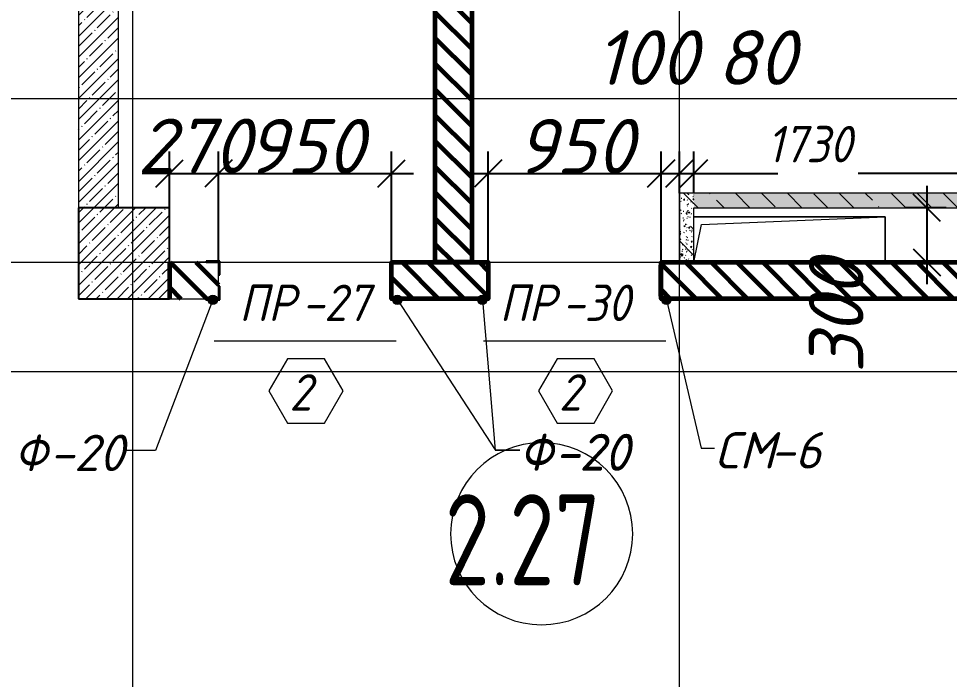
# Model space of a CAD drawing. Header units: millimetres. Extents: x 12986 to 523328, y -9759 to 30092.
# Drawn here: x 252479 to 257589, y 6043 to 9673 of the extents above; entities that cross this region are included whole.
import ezdxf

# ---------------------------------------------------------------- set-up
doc = ezdxf.new("R2010")
doc.units = ezdxf.units.MM
for name, color, linetype, lineweight in [('5) Блок ячеистый', 160, 'Continuous', 60), ('A-ANNO-DIMS', 7, 'Continuous', 9), ('A-AREA-IDEN', 7, 'Continuous', 9), ('A-DOOR-IDEN', 7, 'Continuous', 9), ('A-FLOR', 7, 'Continuous', 9), ('A-GENM', 7, 'Continuous', 9), ('A-GENM-1', 7, 'Continuous', 25), ('A-GENM-IDEN', 7, 'Continuous', 9), ('A-WALL-FNSH-2', 7, 'Continuous', 5), ('A-WALL-FNSH-4', 250, 'Continuous', 13), ('A-WALL-PATT-1', 7, 'Continuous', 5), ('A-WALL-PATT-4', 250, 'Continuous', 5), ('S-COLS', 7, 'Continuous', 9), ('S-COLS-1', 7, 'Continuous', 5), ('S-COLS-2', 7, 'Continuous', 25), ('Оси-1', 7, 'Continuous', 20)]:
    doc.layers.add(name, color=color, linetype=linetype, lineweight=lineweight)
doc.layers.add('A-WALL-3', color=7, linetype='Continuous', lineweight=5, true_color=0x000000)
doc.styles.add('ISOCPEUR_I_2', font='isocpeui.ttf', dxfattribs={"height": 300})
doc.styles.add('ISOCPEUR_I_3', font='isocpeui.ttf', dxfattribs={"width": 0.9, "height": 200})
doc.styles.add('ISOCPEUR_I_4', font='isocpeui.ttf', dxfattribs={"width": 0.9, "height": 300})
doc.styles.add('СПДС', font='ГОСТ тип А.ttf', dxfattribs={"width": 0.9})
doc.dimstyles.new('ISO-2_0_0_9К_СРЕДНИЙ', dxfattribs={"dimscale": 304.8, "dimtxt": 199.196235, "dimasz": 0.492126, "dimexe": 0.393701, "dimexo": 0, "dimgap": 0, "dimtad": 1, "dimdec": 0, "dimzin": 0, "dimdsep": 46, "dimtxsty": 'ISOCPEUR_I_2', "dimblk1": 'OBLIQUE', "dimblk2": 'OBLIQUE', "dimsah": 1, "dimcen": 0.09, "dimdle": 0.393701, "dimazin": 0, "dimtfac": 1, "dimtdec": 4, "dimtix": 1, "dimtmove": 2, "dimatfit": 3, "dimfxl": 1, "dimtvp": 1, "dimtolj": 1, "dimtzin": 0, "dimarcsym": 2})
doc.dimstyles.new('ISO-2_0_0_9К_СРЕДНИЙ_1', dxfattribs={"dimscale": 304.8, "dimtxt": 199.196235, "dimasz": 0.492126, "dimexe": 0.393701, "dimexo": 0, "dimgap": 0, "dimtad": 1, "dimdec": 0, "dimzin": 0, "dimdsep": 46, "dimtxsty": 'ISOCPEUR_I_3', "dimblk1": 'OBLIQUE', "dimblk2": 'OBLIQUE', "dimsah": 1, "dimcen": 0.09, "dimdle": 0.393701, "dimazin": 0, "dimtfac": 1, "dimtdec": 4, "dimtix": 1, "dimtmove": 2, "dimatfit": 3, "dimfxl": 1, "dimtvp": 1, "dimtolj": 1, "dimtzin": 0, "dimarcsym": 2})
doc.dimstyles.new('ISO-2_0_0_9К_СРЕДНИЙ_2', dxfattribs={"dimscale": 304.8, "dimtxt": 199.196235, "dimasz": 0.492126, "dimexe": 0.393701, "dimexo": 0, "dimgap": 0, "dimtad": 1, "dimdec": 0, "dimzin": 0, "dimdsep": 46, "dimtxsty": 'ISOCPEUR_I_2', "dimblk1": 'OBLIQUE', "dimblk2": 'OBLIQUE', "dimsah": 1, "dimcen": 0.09, "dimdle": 0.393701, "dimazin": 0, "dimtfac": 1, "dimtdec": 4, "dimtix": 1, "dimtmove": 0, "dimatfit": 3, "dimfxl": 1, "dimtvp": 1, "dimtolj": 1, "dimtzin": 0, "dimarcsym": 2})
pattern_1 = [(135, (239096.85, -2765.93), (-70.71068, -70.71068), [])]
pattern_2 = [(45, (239096.85, -2765.93), (-57.02463, 57.02463), []), (45, (239153.876, -2765.93), (-57.02463, 57.02463), [100.806, -20.161, 3.353, -16.808])]
pattern_3 = [(50, (239096.85, -2765.93), (72.87376, -6.37607), [7.62, -83.82]), (355, (239096.85, -2765.93), (-14.097, 76.42244), [6.096, -67.056]), (100.451, (239102.924, -2766.464), (58.77696, 70.04687), [6.476, -71.236]), (46.184, (239096.85, -2745.61), (108.43142, -16.81745), [11.43, -125.73]), (96.636, (239105.89, -2747.01), (94.961, 98.9709), [9.714, -106.854]), (351.184, (239096.85, -2745.61), (94.96227, 98.9702), [9.144, -100.584]), (21, (239107.01, -2750.69), (60.64565, -40.90654), [7.62, -83.82]), (326, (239107.01, -2750.69), (24.72083, 73.67493), [6.096, -67.056]), (71.451, (239112.065, -2754.1), (85.36689, 32.76874), [6.476, -71.236]), (37.5, (239096.85, -2765.933), (1.235525, 33.822432), [3.353, -62.89, 3.353, -64.719, -67.31]), (37.5, (239096.85, -2765.933), (1.235525, 33.822432), [-134.315, 3.353, -63.957]), (7.5, (239096.85, -2765.933), (26.728146, 40.07255), [3.353, -35.458, 3.353, -61.366, -25.654]), (7.5, (239096.85, -2765.933), (26.728146, 40.07255), [-103.53, 3.353, -22.301]), (327.5, (239074.194, -2765.933), (54.236318, -2.292117), [3.353, -22.047, 3.353, -75.895, -105.156]), (327.5, (239074.194, -2765.933), (54.236318, -2.292117), [-104.648, 3.353, -101.803]), (317.5, (239064.034, -2765.933), (59.25158, 10.17014), [3.353, -29.667, 3.353, -49.276, -74.676]), (317.5, (239064.034, -2765.933), (59.25158, 10.17014), [-85.649, 3.353, -71.323])]
pattern_4 = [(135, (239096.85, -2765.93), (-142.5612, -142.5612), []), (135, (239239.41, -2765.93), (-142.5612, -142.5612), [252.016, -50.403, 3.353, -47.05])]

# ---------------------------------------------------------------- blocks, each defined once
blk = doc.blocks.new('AR_Отверстие прямоугольное _в плите_ - AR_Отверстие прямоугольное _в плите_-24507175-АР1_1_Кладочный план 2 этажа')
at = {"layer": 'A-GENM'}
for p, q in [((525, 125), (-525, 125)), ((-483.3, 83.3), (525, 125)), ((525, -125), (525, 125)), ((-525, -125), (-483.3, 83.3))]:
    blk.add_line(p, q, dxfattribs=at)
blk = doc.blocks.new('Фахверк_СКБ_Уголок - Ф-20_200х3960 h-28533880-АР1_1_Кладочный план 2 этажа')
at = {"layer": 'A-GENM-1'}
for p, q in [((200, 156), (125, 156)), ((125, 156), (125, 81)), ((200, 150), (200, 156)), ((131, 81), (131, 150)), ((131, 150), (200, 150)), ((125, 81), (131, 81)), ((131, 19), (125, 19)), ((125, 19), (125, -56)), ((131, -50), (131, 19)), ((200, -50), (131, -50)), ((200, -56), (200, -50)), ((125, -56), (200, -56))]:
    blk.add_line(p, q, dxfattribs=at)
blk = doc.blocks.new('Фахверк_СКБ_Уголок_Тип 2 - СМ-6_200х2180 h-30007491-АР1_1_Кладочный план 2 этажа')
at = {"layer": 'A-GENM-1'}
for p, q in [((125, 156), (125, 81)), ((200, 156), (125, 156)), ((200, 150), (200, 156)), ((131, 81), (131, 150)), ((131, 150), (200, 150)), ((125, 81), (131, 81)), ((131, 19), (125, 19)), ((125, 19), (125, -56)), ((131, -50), (131, 19)), ((200, -50), (131, -50)), ((200, -56), (200, -50)), ((125, -56), (200, -56))]:
    blk.add_line(p, q, dxfattribs=at)
blk = doc.blocks.new('Стойка_Влож_Полоса боковая - Полоса-27101091-АР1_1_Кладочный план 2 этажа')
at = {"layer": 'A-GENM'}
for p, q in [((-5, 85), (0, 85)), ((-5, -85), (-5, 85)), ((0, 31), (0, -31)), ((0, -85), (-5, -85))]:
    blk.add_line(p, q, dxfattribs=at)
blk = doc.blocks.new('AAR_СКБ_Марка_Двери_Перемычка и проем - Марка перемычки и проема-25306769-АР1_1_Кладочный план 2 этажа')
at = {"layer": 'A-DOOR-IDEN'}
for p, q in [((-5, 0), (5, 0)), ((-0.968, -0.984), (-1.986, -2.747)), ((1.067, -0.984), (-0.968, -0.984)), ((2.085, -2.747), (1.067, -0.984)), ((-1.986, -2.747), (-0.968, -4.509)), ((1.067, -4.509), (2.085, -2.747)), ((-0.968, -4.509), (1.067, -4.509))]:
    blk.add_line(p, q, dxfattribs=at)
blk = doc.blocks.new('_Oblique')
at = {"color": 0, "linetype": 'ByBlock', "lineweight": -2}
blk.add_line((-0.5, -0.5), (0.5, 0.5), dxfattribs=at)
blk = doc.blocks.new('*D2428')
at = {"layer": 'A-ANNO-DIMS', "color": 0, "lineweight": -2, "transparency": 16777216}
for p, q in [((255056.9, 8334.1), (255056.9, 8942.1)), ((256006.9, 8307.6), (256006.9, 8942.1)), ((254936.9, 8822.1), (256126.9, 8822.1))]:
    blk.add_line(p, q, dxfattribs=at)
at = {"layer": 'Defpoints', "color": 0, "transparency": 16777216}
for p in [(256006.9, 8822.1), (255056.9, 8334.1), (256006.9, 8307.6)]:
    blk.add_point(p, dxfattribs=at)
at = {"layer": 'A-ANNO-DIMS', "color": 0, "lineweight": -2, "transparency": 16777216, "xscale": 150, "yscale": 150, "zscale": 150, "rotation": 180}
blk.add_blockref('_Oblique', (255056.9, 8822.1), dxfattribs=at)
at = {"layer": 'A-ANNO-DIMS', "color": 0, "lineweight": -2, "transparency": 16777216, "xscale": 150, "yscale": 150, "zscale": 150}
blk.add_blockref('_Oblique', (256006.9, 8822.1), dxfattribs=at)
at = {"layer": 'A-ANNO-DIMS', "color": 0, "transparency": 16777216, "insert": (255531.9, 8972.1), "char_height": 300, "width": 455.087, "attachment_point": 5, "style": 'ISOCPEUR_I_2'}
blk.add_mtext('\\A1;950', dxfattribs=at)
blk = doc.blocks.new('*D2429')
at = {"layer": 'A-ANNO-DIMS', "color": 0, "lineweight": -2, "transparency": 16777216}
for p, q in [((256006.9, 8307.6), (256006.9, 8942.1)), ((256106.9, 8714.1), (256106.9, 8942.1)), ((255886.9, 8822.1), (256226.9, 8822.1))]:
    blk.add_line(p, q, dxfattribs=at)
at = {"layer": 'Defpoints', "color": 0, "transparency": 16777216}
for p in [(256106.9, 8822.1), (256106.9, 8714.1), (256006.9, 8307.6)]:
    blk.add_point(p, dxfattribs=at)
at = {"layer": 'A-ANNO-DIMS', "color": 0, "lineweight": -2, "transparency": 16777216, "xscale": 150, "yscale": 150, "zscale": 150, "rotation": 180}
blk.add_blockref('_Oblique', (256006.9, 8822.1), dxfattribs=at)
at = {"layer": 'A-ANNO-DIMS', "color": 0, "lineweight": -2, "transparency": 16777216, "xscale": 150, "yscale": 150, "zscale": 150}
blk.add_blockref('_Oblique', (256106.9, 8822.1), dxfattribs=at)
at = {"layer": 'A-ANNO-DIMS', "color": 0, "transparency": 16777216, "insert": (255643.6, 9608.9), "char_height": 300, "width": 409.118, "attachment_point": 1, "line_spacing_factor": 1.149209, "style": 'ISOCPEUR_I_2'}
blk.add_mtext('\\A1;100', dxfattribs=at)
blk = doc.blocks.new('*D2430')
at = {"layer": 'A-ANNO-DIMS', "color": 0, "lineweight": -2, "transparency": 16777216}
for p, q in [((256106.9, 8714.1), (256106.9, 8942.1)), ((256186.9, 8717.1), (256186.9, 8942.1)), ((255986.9, 8822.1), (256306.9, 8822.1))]:
    blk.add_line(p, q, dxfattribs=at)
at = {"layer": 'Defpoints', "color": 0, "transparency": 16777216}
for p in [(256186.9, 8822.1), (256106.9, 8714.1), (256186.9, 8717.1)]:
    blk.add_point(p, dxfattribs=at)
at = {"layer": 'A-ANNO-DIMS', "color": 0, "lineweight": -2, "transparency": 16777216, "xscale": 150, "yscale": 150, "zscale": 150, "rotation": 180}
blk.add_blockref('_Oblique', (256106.9, 8822.1), dxfattribs=at)
at = {"layer": 'A-ANNO-DIMS', "color": 0, "lineweight": -2, "transparency": 16777216, "xscale": 150, "yscale": 150, "zscale": 150}
blk.add_blockref('_Oblique', (256186.9, 8822.1), dxfattribs=at)
at = {"layer": 'A-ANNO-DIMS', "color": 0, "transparency": 16777216, "insert": (256311.8, 9608.9), "char_height": 300, "width": 303.391, "attachment_point": 1, "line_spacing_factor": 1.149209, "style": 'ISOCPEUR_I_2'}
blk.add_mtext('\\A1;80', dxfattribs=at)
blk = doc.blocks.new('*D2431')
at = {"layer": 'A-ANNO-DIMS', "color": 0, "lineweight": -2, "transparency": 16777216}
for p, q in [((256186.9, 8717.1), (256186.9, 8942.1)), ((257916.9, 8928.1), (257916.9, 8702.1)), ((256066.9, 8822.1), (256646.6, 8822.1)), ((258036.9, 8822.1), (257088.8, 8822.1))]:
    blk.add_line(p, q, dxfattribs=at)
at = {"layer": 'Defpoints', "color": 0, "transparency": 16777216}
for p in [(257916.9, 8928.1), (257916.9, 8822.1), (256186.9, 8717.1)]:
    blk.add_point(p, dxfattribs=at)
at = {"layer": 'A-ANNO-DIMS', "color": 0, "lineweight": -2, "transparency": 16777216, "xscale": 150, "yscale": 150, "zscale": 150, "rotation": 180}
blk.add_blockref('_Oblique', (256186.9, 8822.1), dxfattribs=at)
at = {"layer": 'A-ANNO-DIMS', "color": 0, "lineweight": -2, "transparency": 16777216, "xscale": 150, "yscale": 150, "zscale": 150}
blk.add_blockref('_Oblique', (257916.9, 8822.1), dxfattribs=at)
at = {"layer": 'A-ANNO-DIMS', "color": 0, "transparency": 16777216, "insert": (256587.3, 9083.4), "char_height": 200, "width": 560.814, "attachment_point": 1, "line_spacing_factor": 1.149209, "style": 'ISOCPEUR_I_3'}
blk.add_mtext('\\A1;1730', dxfattribs=at)
blk = doc.blocks.new('*D2434')
at = {"layer": 'A-ANNO-DIMS', "color": 0, "lineweight": -2, "transparency": 16777216}
for p, q in [((257465.6, 8754.1), (257465.6, 8214.1)), ((257571.6, 8634.1), (257345.6, 8634.1)), ((257571.6, 8334.1), (257345.6, 8334.1))]:
    blk.add_line(p, q, dxfattribs=at)
at = {"layer": 'Defpoints', "color": 0, "transparency": 16777216}
for p in [(257571.6, 8634.1), (257465.6, 8334.1), (257571.6, 8334.1)]:
    blk.add_point(p, dxfattribs=at)
at = {"layer": 'A-ANNO-DIMS', "color": 0, "lineweight": -2, "transparency": 16777216, "xscale": 150, "yscale": 150, "zscale": 150}
for p, rotation in [((257465.6, 8634.1), 90), ((257465.6, 8334.1), 270)]:
    blk.add_blockref('_Oblique', p, dxfattribs=dict(at, rotation=rotation))
at = {"layer": 'A-ANNO-DIMS', "color": 0, "transparency": 16777216, "insert": (256817.4, 7725.4), "char_height": 300, "width": 455.087, "attachment_point": 1, "rotation": 90, "line_spacing_factor": 1.149209, "style": 'ISOCPEUR_I_2'}
blk.add_mtext('\\A1;300', dxfattribs=at)
blk = doc.blocks.new('*D2435')
at = {"layer": 'A-ANNO-DIMS', "color": 0, "lineweight": -2, "transparency": 16777216}
for p, q in [((253306.9, 8634.1), (253306.9, 8942.1)), ((253576.9, 8334.1), (253576.9, 8942.1)), ((253306.9, 8822.1), (253156.9, 8822.1)), ((253306.9, 8822.1), (253576.9, 8822.1)), ((253576.9, 8822.1), (253726.9, 8822.1))]:
    blk.add_line(p, q, dxfattribs=at)
at = {"layer": 'Defpoints', "color": 0, "transparency": 16777216}
for p in [(253576.9, 8822.1), (253306.9, 8634.1), (253576.9, 8334.1)]:
    blk.add_point(p, dxfattribs=at)
at = {"layer": 'A-ANNO-DIMS', "color": 0, "lineweight": -2, "transparency": 16777216, "xscale": 150, "yscale": 150, "zscale": 150}
blk.add_blockref('_Oblique', (253306.9, 8822.1), dxfattribs=at)
at = {"layer": 'A-ANNO-DIMS', "color": 0, "lineweight": -2, "transparency": 16777216, "xscale": 150, "yscale": 150, "zscale": 150, "rotation": 180}
blk.add_blockref('_Oblique', (253576.9, 8822.1), dxfattribs=at)
at = {"layer": 'A-ANNO-DIMS', "color": 0, "transparency": 16777216, "insert": (253441.9, 8974), "char_height": 300, "width": 455.087, "attachment_point": 5, "style": 'ISOCPEUR_I_2'}
blk.add_mtext('\\A1;270', dxfattribs=at)
blk = doc.blocks.new('*D2436')
at = {"layer": 'A-ANNO-DIMS', "color": 0, "lineweight": -2, "transparency": 16777216}
for p, q in [((253576.9, 8334.1), (253576.9, 8942.1)), ((254526.9, 8307.6), (254526.9, 8942.1)), ((253456.9, 8822.1), (254646.9, 8822.1))]:
    blk.add_line(p, q, dxfattribs=at)
at = {"layer": 'Defpoints', "color": 0, "transparency": 16777216}
for p in [(254526.9, 8822.1), (253576.9, 8334.1), (254526.9, 8307.6)]:
    blk.add_point(p, dxfattribs=at)
at = {"layer": 'A-ANNO-DIMS', "color": 0, "lineweight": -2, "transparency": 16777216, "xscale": 150, "yscale": 150, "zscale": 150, "rotation": 180}
blk.add_blockref('_Oblique', (253576.9, 8822.1), dxfattribs=at)
at = {"layer": 'A-ANNO-DIMS', "color": 0, "lineweight": -2, "transparency": 16777216, "xscale": 150, "yscale": 150, "zscale": 150}
blk.add_blockref('_Oblique', (254526.9, 8822.1), dxfattribs=at)
at = {"layer": 'A-ANNO-DIMS', "color": 0, "transparency": 16777216, "insert": (254051.9, 8972.1), "char_height": 300, "width": 455.087, "attachment_point": 5, "style": 'ISOCPEUR_I_2'}
blk.add_mtext('\\A1;950', dxfattribs=at)
blk = doc.blocks.new('Марка_Помещения - Номер-25198446-Объем проектирования 2 этажа')
at = {"layer": 'A-AREA-IDEN'}
for start, end in [(360, 180), (180, 360)]:
    blk.add_arc((0, 0), 2.5, start, end, dxfattribs=at)

msp = doc.modelspace()

# ---------------------------------------------------------------- hatches: boundary and pattern name
at = {"layer": '5) Блок ячеистый'}
h = msp.add_hatch(dxfattribs=at)
h.set_pattern_fill('FP_22', color=256, style=0, pattern_type=2)
h.set_pattern_definition(pattern_1)
h.paths.add_polyline_path([(254966.85079, 8334.06731), (254966.85079, 12214.0673), (254766.85079, 12214.0673), (254766.85079, 8334.06731)], flags=0)
h = msp.add_hatch(dxfattribs=at)
h.set_pattern_fill('FP_22', color=256, style=0, pattern_type=2)
h.set_pattern_definition(pattern_1)
h.paths.add_polyline_path([(257384.42894, 8134.06731), (258806.85078, 8134.06731), (258806.85078, 8334.06731), (256006.85079, 8334.06731), (256006.85079, 8134.06731), (256075.85079, 8134.06731)], flags=0)
h.paths.add_polyline_path([(254595.85081, 8134.06731), (255056.85079, 8134.06731), (255056.85079, 8334.06731), (254526.85081, 8334.06731), (254526.85081, 8134.06731)], flags=0)
h.paths.add_polyline_path([(253306.85078, 8134.06731), (253576.85081, 8134.06731), (253576.85081, 8334.06731), (253306.85078, 8334.06731)], flags=0)
at = {"layer": 'A-GENM-IDEN'}
h = msp.add_hatch(color=256, dxfattribs=at)
edge = h.paths.add_edge_path(flags=0)
edge.add_arc((253545.35081, 8128.06731), 25, 0, 360)
h = msp.add_hatch(color=256, dxfattribs=at)
edge = h.paths.add_edge_path(flags=0)
edge.add_arc((254558.35081, 8128.06731), 25, 0, 360)
h = msp.add_hatch(color=256, dxfattribs=at)
edge = h.paths.add_edge_path(flags=0)
edge.add_arc((255025.35079, 8128.06731), 25, 0, 360)
h = msp.add_hatch(color=256, dxfattribs=at)
edge = h.paths.add_edge_path(flags=0)
edge.add_arc((256035.85079, 8128.06731), 25, 0, 360)
at = {"layer": 'A-WALL-PATT-1'}
h = msp.add_hatch(dxfattribs=at)
h.set_pattern_fill('FP_7', color=256, style=0, pattern_type=2)
h.set_pattern_definition(pattern_2)
h.paths.add_polyline_path([(253026.85078, 8634.0673), (253026.85078, 11834.0673), (252806.85078, 11834.0673), (252806.85078, 8634.0673)], flags=0)
at = {"layer": 'A-WALL-PATT-4'}
h = msp.add_hatch(dxfattribs=at)
h.set_pattern_fill('FP_25', color=256, style=0, pattern_type=2)
h.set_pattern_definition(pattern_3)
h.paths.add_polyline_path([(256186.8508, 8334.06731), (256186.8508, 8714.0673), (256106.8508, 8714.0673), (256106.8508, 8334.06731)], flags=0)
h = msp.add_hatch(dxfattribs=at)
h.set_pattern_fill('FP_26', color=256, style=0, pattern_type=2)
h.set_pattern_definition(pattern_4)
h.paths.add_polyline_path([(256186.8508, 8334.06731), (256186.8508, 8714.0673), (256106.8508, 8714.0673), (256106.8508, 8334.06731)], flags=0)
h = msp.add_hatch(dxfattribs=at)
h.set_pattern_fill('FP_25', color=256, style=0, pattern_type=2)
h.set_pattern_definition(pattern_3)
h.paths.add_polyline_path([(256186.8508, 8634.0673), (257916.8508, 8634.0673), (257916.8508, 8714.0673), (256186.8508, 8714.0673)], flags=0)
h = msp.add_hatch(dxfattribs=at)
h.set_pattern_fill('FP_26', color=256, style=0, pattern_type=2)
h.set_pattern_definition(pattern_4)
h.paths.add_polyline_path([(256186.8508, 8634.0673), (257916.8508, 8634.0673), (257916.8508, 8714.0673), (256186.8508, 8714.0673)], flags=0)
at = {"layer": 'S-COLS-1'}
h = msp.add_hatch(dxfattribs=at)
h.set_pattern_fill('FP_7', color=256, style=0, pattern_type=2)
h.set_pattern_definition(pattern_2)
h.paths.add_polyline_path([(252806.85078, 8134.0673), (253306.85078, 8134.0673), (253306.85078, 8634.0673), (252806.85078, 8634.0673)], flags=0)

# ---------------------------------------------------------------- linework, layer by layer
at = {"layer": '5) Блок ячеистый'}
msp.add_line((253306.85078, 8334.06731), (253306.85078, 8134.06731), dxfattribs=at)
for points in [[(254766.85079, 12214.0673), (254966.85079, 12214.0673), (254966.85079, 8334.0673), (254766.85079, 8334.0673)], [(254526.85081, 8334.0673), (255056.85079, 8334.0673), (255056.85079, 8134.06731), (254526.85081, 8134.06731)], [(256006.85079, 8334.0673), (258806.85078, 8334.0673), (258806.85078, 8134.06731), (256006.85079, 8134.06731)]]:
    msp.add_lwpolyline(points, close=True, dxfattribs=at)
at = {"layer": 'A-FLOR'}
for p, q in [((256186.8508, 8584.06731), (257236.8508, 8584.06731)), ((257236.8508, 8584.06731), (257236.8508, 8334.06731))]:
    msp.add_line(p, q, dxfattribs=at)
at = {"layer": 'A-GENM-IDEN'}
for p, q in [((253545.35081, 8128.06731), (253230.85202, 7299.80502)), ((254558.35081, 8128.06731), (255095.59258, 7304.53356)), ((255025.35079, 8128.06731), (255095.59258, 7301.44)), ((256035.85079, 8128.06731), (256225.51801, 7313.77533)), ((256225.51801, 7313.77533), (256300.47544, 7313.77533)), ((253230.85202, 7299.80502), (253058.02676, 7299.80502)), ((255095.59258, 7304.53356), (255231.14624, 7304.53356)), ((255095.59258, 7301.44), (255231.14624, 7301.44))]:
    msp.add_line(p, q, dxfattribs=at)
for centre in [(253545.35081, 8128.06731), (254558.35081, 8128.06731), (255025.35079, 8128.06731), (256035.85079, 8128.06731)]:
    msp.add_circle(centre, 25, dxfattribs=at)
at = {"layer": 'A-WALL-3'}
for p, q in [((252806.85078, 11834.0673), (252806.85078, 8634.0673)), ((253026.85078, 8634.0673), (253026.85078, 11504.0673)), ((252806.85078, 8634.0673), (253026.85078, 8634.0673))]:
    msp.add_line(p, q, dxfattribs=at)
at = {"layer": 'A-WALL-FNSH-2'}
for p, q in [((254766.85079, 12214.0673), (254766.85079, 8334.06731)), ((254966.85079, 8334.06731), (254966.85079, 12214.0673)), ((253507.85081, 8334.06731), (253306.85078, 8334.06731)), ((254766.85079, 8334.06731), (254595.85081, 8334.06731)), ((254987.85079, 8334.06731), (254966.85079, 8334.06731)), ((258806.85078, 8334.06731), (256075.85079, 8334.06731)), ((253576.85081, 8203.06731), (253576.85081, 8265.06731)), ((254526.85081, 8265.06731), (254526.85081, 8203.06731)), ((255056.85079, 8203.06731), (255056.85079, 8265.06731)), ((256006.85079, 8265.06731), (256006.85079, 8203.06731)), ((253306.85078, 8134.06731), (253507.85081, 8134.06731)), ((254595.85081, 8134.06731), (254987.85079, 8134.06731)), ((256075.85079, 8134.06731), (258806.85078, 8134.06731))]:
    msp.add_line(p, q, dxfattribs=at)
at = {"layer": 'A-WALL-FNSH-4'}
for p, q in [((256106.8508, 8714.0673), (256106.8508, 8334.06731)), ((257916.8508, 8714.0673), (256106.8508, 8714.0673)), ((256186.8508, 8334.06731), (256186.8508, 8634.0673)), ((256186.8508, 8634.0673), (257916.8508, 8634.0673))]:
    msp.add_line(p, q, dxfattribs=at)
at = {"layer": 'S-COLS'}
msp.add_line((253306.85078, 8134.0673), (253306.85078, 8334.06731), dxfattribs=at)
at = {"layer": 'S-COLS-2'}
for p, q in [((253306.85078, 8634.0673), (252806.85078, 8634.0673)), ((252806.85078, 8634.0673), (252806.85078, 8134.0673)), ((253306.85078, 8334.06731), (253306.85078, 8634.0673)), ((252806.85078, 8134.0673), (253306.85078, 8134.0673))]:
    msp.add_line(p, q, dxfattribs=at)
at = {"layer": 'Оси-1'}
for p, q in [((253106.85078, -6915.9327), (253106.85078, 25871.01046)), ((256106.85078, -6915.9327), (256106.85078, 25871.01046)), ((234936.85079, 9234.0673), (365048.47884, 9234.0673)), ((234936.85079, 8334.0673), (365048.47884, 8334.0673)), ((234936.85079, 7734.0673), (365048.47884, 7734.0673))]:
    msp.add_line(p, q, dxfattribs=at)

# ---------------------------------------------------------------- block references
at = {"layer": 'A-AREA-IDEN', "xscale": 199.9999999999999, "yscale": 199.9999999999999, "zscale": 199.9999999999999}
msp.add_blockref('Марка_Помещения - Номер-25198446-Объем проектирования 2 этажа', (255350.45179, 6842.89584), dxfattribs=at)
at = {"layer": 'A-DOOR-IDEN', "xscale": 99.99999999999993, "yscale": 99.99999999999993, "zscale": 99.99999999999993}
for p in [(254051.85081, 7902.33243), (255531.85079, 7902.33243)]:
    msp.add_blockref('AAR_СКБ_Марка_Двери_Перемычка и проем - Марка перемычки и проема-25306769-АР1_1_Кладочный план 2 этажа', p, dxfattribs=at)
at = {"layer": 'A-GENM'}
for name, p in [('AR_Отверстие прямоугольное _в плите_ - AR_Отверстие прямоугольное _в плите_-24507175-АР1_1_Кладочный план 2 этажа', (256711.8508, 8459.06731)), ('Стойка_Влож_Полоса боковая - Полоса-27101091-АР1_1_Кладочный план 2 этажа', (256000.85079, 8234.06731))]:
    msp.add_blockref(name, p, dxfattribs=at)
at = {"layer": 'A-GENM-1', "rotation": 180}
for p in [(253707.85081, 8284.06731), (255187.85079, 8284.06731)]:
    msp.add_blockref('Фахверк_СКБ_Уголок - Ф-20_200х3960 h-28533880-АР1_1_Кладочный план 2 этажа', p, dxfattribs=at)
at = {"layer": 'A-GENM-1'}
for name, p in [('Фахверк_СКБ_Уголок - Ф-20_200х3960 h-28533880-АР1_1_Кладочный план 2 этажа', (254395.85081, 8184.06731)), ('Фахверк_СКБ_Уголок_Тип 2 - СМ-6_200х2180 h-30007491-АР1_1_Кладочный план 2 этажа', (255875.85079, 8184.06731))]:
    msp.add_blockref(name, p, dxfattribs=at)

# ---------------------------------------------------------------- texts
at = {"layer": 'A-AREA-IDEN', "insert": (254818.98549, 7060.01445), "char_height": 500, "width": 1327.5945, "attachment_point": 1, "style": 'СПДС'}
msp.add_mtext('2.27', dxfattribs=at)
at = {"layer": 'A-DOOR-IDEN', "char_height": 200, "width": 158.734125, "attachment_point": 1, "style": 'ISOCPEUR_I_2'}
for insert in [(253965.65229, 7719.69105), (255445.65226, 7719.69105)]:
    msp.add_mtext('\\fISOCPEUR|b0|i1|c204|p34|;\\W.9;2', dxfattribs=dict(at, insert=insert))
at = {"layer": 'A-GENM-IDEN', "char_height": 200, "attachment_point": 1}
for s, insert, width, style in [('ПР', (253689.93822, 8211.62129), 416.8775, 'ISOCPEUR_I_4'), ('-27', (254033.89655, 8211.62129), 529.11375, 'ISOCPEUR_I_4'), ('ПР', (255119.56585, 8211.62129), 416.8775, 'ISOCPEUR_I_4'), ('-30', (255463.52419, 8211.62129), 529.11375, 'ISOCPEUR_I_4'), ('\\fISOCPEUR|b0|i1|c204|p34|;\\W.9;Ф', (252456.61767, 7387.4196), 230.886, 'ISOCPEUR_I_2'), ('-20', (252647.11767, 7387.4196), 476.202375, 'ISOCPEUR_I_2'), ('\\fISOCPEUR|b0|i1|c204|p34|;\\W.9;Ф', (255231.14624, 7392.14814), 230.886, 'ISOCPEUR_I_2'), ('\\fISOCPEUR|b0|i1|c204|p34|;\\W.9;Ф', (255231.14624, 7389.05458), 230.886, 'ISOCPEUR_I_2'), ('-20', (255421.64624, 7392.14814), 476.202375, 'ISOCPEUR_I_2'), ('-20', (255421.64624, 7389.05458), 476.202375, 'ISOCPEUR_I_2'), ('СМ', (256300.47544, 7401.38991), 367.9745625, 'ISOCPEUR_I_2'), ('-6', (256604.08482, 7401.38991), 317.46825, 'ISOCPEUR_I_2')]:
    msp.add_mtext(s, dxfattribs=dict(at, insert=insert, width=width, style=style))

# ---------------------------------------------------------------- dimensions: what is measured, and where the dimension line sits
at = {"layer": 'A-ANNO-DIMS'}
for base, p1, p2, dimstyle, override, picture, middle in [((256106.8508, 8822.07312), (256006.85079, 8307.64847), (256106.8508, 8714.0673), 'ISO-2_0_0_9К_СРЕДНИЙ', {"dimpost": '<>', "dimfxl": 418.540638}, '*D2429', (255848.11649, 9408.85542)), ((256186.8508, 8822.07312), (256106.8508, 8714.0673), (256186.8508, 8717.1153), 'ISO-2_0_0_9К_СРЕДНИЙ', {"dimpost": '<>', "dimfxl": 80.058043}, '*D2430', (256463.45315, 9408.85542)), ((257916.8508, 8822.07312), (256186.8508, 8717.1153), (257916.8508, 8928.13914), 'ISO-2_0_0_9К_СРЕДНИЙ_1', {"dimpost": '<>', "dimfxl": 1742.822727}, '*D2431', (256867.71807, 8950.03094))]:
    dim = msp.add_linear_dim(base=base, p1=p1, p2=p2, dimstyle=dimstyle, override=override, dxfattribs=at)
    dim.commit()
    dim.dimension.update_dxf_attribs({"geometry": picture, "text_midpoint": middle, "dimtype": 160})
for base, p1, p2, override, picture, middle in [((253576.85081, 8822.07312), (253306.85078, 8634.0673), (253576.85081, 8334.06731), {"dimpost": '<>', "dimfxl": 403.60874}, '*D2435', (253441.8508, 8974.00494)), ((254526.85081, 8822.07312), (253576.85081, 8334.06731), (254526.85081, 8307.64847), {"dimpost": '<>', "dimfxl": 950.367274}, '*D2436', (254051.85081, 8972.07312)), ((256006.85079, 8822.07312), (255056.85079, 8334.06731), (256006.85079, 8307.64847), {"dimpost": '<>', "dimfxl": 950.367274}, '*D2428', (255531.85079, 8972.07312))]:
    dim = msp.add_linear_dim(base=base, p1=p1, p2=p2, dimstyle='ISO-2_0_0_9К_СРЕДНИЙ_2', override=override, dxfattribs=at)
    dim.commit()
    dim.dimension.update_dxf_attribs({"geometry": picture, "text_midpoint": middle})
dim = msp.add_linear_dim(base=(257465.56564, 8334.06731), p1=(257571.63166, 8634.0673), p2=(257571.63166, 8334.06731), angle=90, dimstyle='ISO-2_0_0_9К_СРЕДНИЙ', override={"dimpost": '<>', "dimfxl": 299.999995}, dxfattribs=at)
dim.commit()
dim.dimension.update_dxf_attribs({"geometry": '*D2434', "text_midpoint": (257017.38601, 7952.95205), "dimtype": 160, "text_rotation": 90})

doc.saveas('drawing.dxf')
